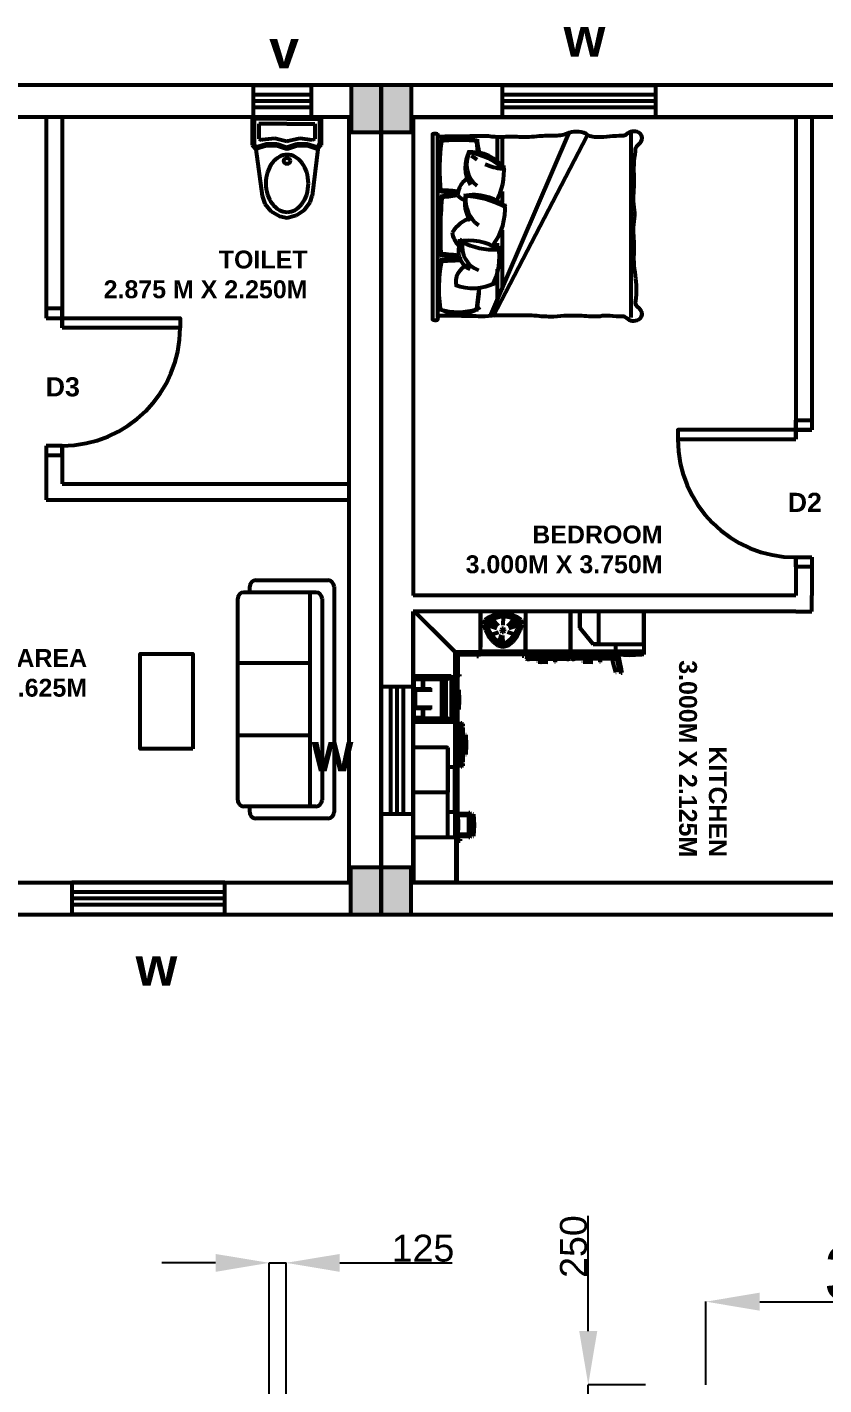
# Model space of a CAD drawing. Header units: millimetres. Extents: x -17601 to 15047, y -2241 to 31268.
# Drawn here: x -6622 to -692, y 7799 to 17903 of the extents above; entities that cross this region are included whole.
import ezdxf

# ---------------------------------------------------------------- set-up
doc = ezdxf.new("R2010")
doc.units = ezdxf.units.MM
doc.layers.get('0').update_dxf_attribs({"lineweight": 53})
doc.styles.add('Annotative', font='Arial.ttf')
doc.styles.get("Standard").update_dxf_attribs({"font": 'Arial.ttf', "height": 1})
doc.dimstyles.new('ISO-25', dxfattribs={"dimtxt": 400, "dimasz": 400, "dimexe": 1.25, "dimexo": 0.625, "dimgap": 6.25, "dimtad": 1, "dimtxsty": 'Annotative', "dimcen": 2.5, "dimadec": 0, "dimazin": 0, "dimtfac": 1, "dimtmove": 0, "dimatfit": 3, "dimfxl": 1, "dimarcsym": 0})

# ---------------------------------------------------------------- blocks, each defined once
blk = doc.blocks.new('*D20')
at = {"color": 0, "lineweight": -2, "transparency": 16777216}
for p, q in [((-1570, 7800), (-1570, 8419)), ((-1170, 8418), (1030, 8418)), ((1430, 7800), (1430, 8419))]:
    blk.add_line(p, q, dxfattribs=at)
at = {"color": 0, "transparency": 16777216}
for points in [[(-1170, 8485), (-1170, 8351), (-1570, 8418)], [(1030, 8485), (1030, 8351), (1430, 8418)]]:
    blk.add_solid(points, dxfattribs=at)
at = {"layer": 'Defpoints', "color": 0, "transparency": 16777216}
for p in [(1430, 8418), (-1570, 7799), (1430, 7799)]:
    blk.add_point(p, dxfattribs=at)
at = {"color": 0, "transparency": 16777216, "insert": (-70, 8629), "char_height": 400, "attachment_point": 5, "style": 'Annotative'}
blk.add_mtext('3000', dxfattribs=at)
blk = doc.blocks.new('bed 1- king size')
at = {"color": 0, "linetype": 'Continuous'}
for p, q in [((-0.949, -0.078), (0.932, -0.078)), ((-0.939, -0.615), (0.932, -1.418)), ((-0.939, -0.645), (0.907, -1.606)), ((-0.768, -0.687), (-0.455, -0.687)), ((-0.225, -0.687), (-0.188, -0.687)), ((0.649, -0.687), (0.895, -0.687)), ((-0.666, -0.738), (-0.056, -0.738)), ((0.225, -0.738), (0.338, -0.738)), ((0.61, -0.738), (0.895, -0.738)), ((-0.949, -2.055), (0.932, -2.055))]:
    blk.add_line(p, q, dxfattribs=at)
blk.add_lwpolyline([(0.898, -0.083, 0.098699), (0.924, -0.072, 0.222522), (0.924, -0.024), (-0.971, -0.024, 0.171621), (-0.972, -0.074, 0.102495), (-0.927, -0.083, 0.015571), (-0.929, -0.266, 0.00267), (-0.934, -0.494, 0.058958), (-0.927, -0.631, -0.038458), (-0.925, -0.755, 0.025508), (-0.925, -0.909, -0.039412), (-0.933, -1.115, 0.016498), (-0.938, -1.265, -0.035771), (-0.929, -1.55, 0.045388), (-0.934, -1.739, -0.080578), (-0.929, -1.837, 0.026504), (-0.936, -1.966, -0.211134), (-0.953, -2.007, 0.329446), (-0.97, -2.131, 0.37589), (-0.896, -2.165, 0.123892), (-0.842, -2.123, -0.342539), (-0.78, -2.103, 0.07104), (-0.52, -2.1, -0.036442), (-0.385, -2.085, -0.046791), (-0.276, -2.087, 0.023628), (-0.176, -2.085, -0.055897), (0.066, -2.088, 0.053528), (0.107, -2.094, 0.053528), (0.147, -2.088, -0.055897), (0.389, -2.085, 0.026973), (0.477, -2.087, -0.036947), (0.615, -2.085, -0.036442), (0.75, -2.1, -0.281256), (0.814, -2.123, -0.521995), (0.814, -2.123, 0.123892), (0.867, -2.165, 0.37589), (0.941, -2.131, 0.329446), (0.924, -2.007, -0.211134), (0.907, -1.966, 0.026504), (0.901, -1.837, -0.06219), (0.896, -1.71, -0.218233), (0.929, -1.594, 0.123513), (0.95, -1.494, 0.129887), (0.929, -1.398, -0.095063), (0.909, -1.265, 0.016498), (0.904, -1.115, -0.039412), (0.896, -0.909, 0.025508), (0.896, -0.755, -0.038458), (0.899, -0.631, 0.058958), (0.905, -0.494, 0.00267), (0.9, -0.266, 0.015571)], format="xyb", close=True, dxfattribs=at)
for centre, radius, start, end in [((-0.522, -0.294), 0.389, 147.51, 213.8336), ((-0.231, -0.283), 0.662, 163.9263, 197.1409), ((-0.657, -1.677), 1.588, 78.5485, 98.3029), ((-0.632, -1.365), 1.287, 78.0142, 100.5125), ((2.543, -0.087), 2.913, 180.1063, 184.3312), ((-1.857, -0.304), 1.505, 359.1536, 7.5533), ((0.707, -0.29), 1.035, 169.5301, 179.934), ((-1.248, -0.116), 0.946, 349.589, 2.0447), ((-0.082, -4.069), 3.965, 84.3658, 93.3969), ((-0.04, -2.182), 2.098, 80.934, 97.4266), ((1.024, -0.126), 0.738, 177.8261, 191.4767), ((-0.69, -0.295), 0.997, 1.8337, 10.6945), ((1.057, -0.289), 0.736, 165.3434, 178.3876), ((0.572, -2.107), 2.012, 81.3714, 96.917), ((-0.395, -0.133), 0.746, 349.1667, 3.123), ((0.593, -1.117), 1.043, 75.0181, 103.7392), ((-1.049, -0.304), 1.913, 354.0935, 6.4707), ((0.009, -0.286), 0.872, 347.3175, 11.7435), ((-0.136, -0.437), 0.513, 159.3026, 206.5026), ((-0.585, -0.442), 0.18, 18.9387, 104.6725), ((-0.055, -0.443), 0.219, 96.8992, 136.0421), ((-0.244, -0.505), 0.323, 15.4018, 59.7122), ((0.279, -0.514), 0.237, 28.1996, 86.5061), ((-0.23, -0.576), 0.248, 78.0413, 160.8342), ((-0.269, -0.496), 0.208, 54.1671, 153.8421), ((0.404, -0.643), 0.659, 151.0456, 184.1497), ((-0.787, -0.382), 0.625, 328.6542, 9.1977), ((0.254, -0.68), 0.318, 83.5607, 144.2853), ((0.229, -0.714), 0.361, 78.4081, 122.0077), ((-0.212, -0.44), 0.516, 319.1339, 10.5299), ((-0.598, -0.336), 0.889, 331.605, 358.1749), ((0.347, -0.36), 0.0899, 120.1134, 175.8974), ((0.615, -0.649), 0.278, 61.8876, 141.8707), ((0.586, -0.703), 0.345, 61.6404, 121.3345), ((0.346, -0.429), 0.397, 302.3262, 7), ((0.079, -0.303), 0.665, 317.3201, 351.4624), ((-1.844, -10.472), 10.046, 83.2132, 84.5476), ((-0.606, 0.747), 1.251, 258.1169, 267.8849), ((1.163, -0.802), 0.594, 139.9508, 146.951), ((0.694, 0.049), 0.552, 275.447, 287.4199), ((0.88, -1.194), 0.721, 90.6432, 100.2707), ((-0.329, -0.078), 0.63, 242.3859, 279.8951), ((0.163, -0.137), 0.629, 233.2201, 274.4972), ((0.546, -0.118), 0.637, 240.9467, 275.467), ((1.163, -0.802), 0.594, 156.2982, 173.8539)]:
    blk.add_arc(centre, radius, start, end, dxfattribs=at)
blk = doc.blocks.new('m_68')
for p, q in [((-72.008419, 443.155933), (-70.77713, 444.387484)), ((-72.008419, 371.759987), (-72.008419, 443.155933)), ((-0.503492, 444.387532), (-70.77713, 444.387484)), ((-70.77713, 444.387484), (-70.77713, 370.528412)), ((-68.285131, 444.387484), (-68.285131, 444.422055)), ((-68.285131, 444.422055), (-0.522279, 444.422055)), ((-0.522279, 444.422055), (-0.522279, 444.387532)), ((-0.503492, 370.528412), (-0.503492, 444.387532)), ((0, 444.422055), (0, 0)), ((-99.878692, 368.104553), (-100.53339, 350.079251)), ((-99.31736, 368.104553), (-99.878692, 368.104553)), ((-99.580288, 362.67066), (-99.580288, 363.290119)), ((-99.580288, 363.290119), (-94.122076, 363.290072)), ((-99.142599, 363.290119), (-99.31736, 368.104553)), ((-99.120092, 362.67066), (-98.66271, 350.079251)), ((-94.122076, 362.360811), (-99.108791, 362.360859)), ((-94.122076, 363.290072), (-94.122076, 362.360811)), ((-94.110918, 361.985064), (-92.879676, 363.380814)), ((-94.110918, 338.129568), (-94.110918, 361.985064)), ((-94.031429, 368.881083), (-92.799997, 370.276833)), ((-94.031429, 364.742089), (-94.031429, 368.881083)), ((-92.830467, 363.380814), (-94.031429, 364.742089)), ((-92.879676, 363.380814), (-92.879676, 336.733818)), ((-91.59708, 363.380814), (-92.879676, 363.380814)), ((-92.799997, 370.276833), (-92.799997, 363.380814)), ((-92.799997, 370.276833), (-91.526174, 370.276833)), ((-91.59708, 336.733818), (-91.59708, 363.380814)), ((-91.526174, 363.346339), (-91.59708, 363.346339)), ((-91.526174, 370.276833), (-91.526174, 363.346339)), ((-91.526174, 368.117762), (-73.057222, 368.117762)), ((-91.526174, 365.472031), (-73.949003, 365.472031)), ((-91.526174, 363.759709), (-91.520309, 363.759709)), ((-91.520309, 363.759709), (-91.520309, 336.099434)), ((-91.093921, 368.117762), (-91.093921, 368.587065)), ((-91.093921, 368.587065), (-73.057222, 368.587065)), ((-77.212906, 373.150349), (-77.212906, 375.973416)), ((-77.212906, 375.973416), (-75.331068, 375.973416)), ((-75.331068, 375.890827), (-77.212906, 375.890827)), ((-75.331068, 373.150349), (-77.212906, 373.150349)), ((-76.254081, 375.187874), (-76.254081, 375.213146)), ((-76.254081, 375.213146), (-72.008419, 375.213146)), ((-76.254081, 373.820257), (-76.254081, 373.853302)), ((-72.008419, 373.820257), (-76.254081, 373.820257)), ((-75.331068, 375.973416), (-75.331068, 375.890827)), ((-75.331068, 375.213146), (-75.331068, 375.890827)), ((-75.331068, 375.295782), (-72.008419, 375.295782)), ((-75.331068, 373.820257), (-75.331068, 373.150349)), ((-73.86074, 367.903424), (-74.515438, 349.878073)), ((-73.299598, 367.903424), (-73.86074, 367.903424)), ((-73.562288, 362.469483), (-73.562288, 363.088942)), ((-73.562288, 363.088942), (-73.057222, 363.088942)), ((-73.124599, 363.088942), (-73.299598, 367.903424)), ((-73.211336, 365.472031), (-73.057222, 365.472031)), ((-73.10214, 362.469483), (-73.057222, 361.231947)), ((-73.09103, 362.159729), (-73.057222, 362.159729)), ((-73.057222, 329.136658), (-73.057222, 370.936251)), ((-73.057222, 370.936251), (-72.555685, 370.936251)), ((-72.555685, 370.936251), (-72.555685, 329.136658)), ((-72.555685, 370.936251), (-71.184969, 370.936251)), ((-70.77713, 370.528412), (-72.008419, 371.759987)), ((-71.067762, 329.136658), (-71.067762, 370.81914)), ((-70.77713, 370.528412), (-0.503492, 370.528412)), ((-68.241024, 329.136658), (-68.241024, 370.528412)), ((-56.254291, 370.524597), (-56.869936, 369.908715)), ((-56.869936, 369.908715), (-56.860733, 297.246695)), ((-56.245136, 296.630955), (-56.254291, 370.524597)), ((-56.254291, 370.524597), (0.000191, 370.524597)), ((-0.503492, 370.936251), (0.000191, 370.936251)), ((-100.53339, 350.079251), (-99.878692, 332.053948)), ((-99.580288, 336.755467), (-99.580288, 337.489414)), ((-94.122076, 336.755467), (-99.580288, 336.755467)), ((-99.31736, 332.053948), (-99.1467, 336.755467)), ((-98.66271, 350.079251), (-99.112892, 337.684679)), ((-99.112892, 337.684679), (-94.122076, 337.684679)), ((-94.122076, 337.684679), (-94.122076, 336.755467)), ((-92.879676, 336.733818), (-94.110918, 338.129568)), ((-94.025373, 335.356856), (-92.810726, 336.733818)), ((-94.025373, 331.217814), (-94.025373, 335.356856)), ((-92.810726, 336.733818), (-92.879676, 336.733818)), ((-92.879676, 336.733818), (-91.59708, 336.733818)), ((-92.794132, 336.733818), (-92.794132, 329.822064)), ((-91.520309, 336.752606), (-91.59708, 336.752606)), ((-91.520309, 329.822064), (-91.520309, 336.752606)), ((-91.520309, 334.462786), (-73.955488, 334.462786)), ((-74.515438, 349.878073), (-73.86074, 331.85277)), ((-73.562288, 336.554337), (-73.562288, 337.288285)), ((-73.057222, 336.554337), (-73.562288, 336.554337)), ((-73.299598, 331.85277), (-73.1287, 336.554337)), ((-73.204898, 334.462786), (-73.057222, 334.462786)), ((-73.057222, 338.524246), (-73.095131, 337.483549)), ((-73.095131, 337.483549), (-73.057222, 337.483549)), ((-99.878692, 332.053948), (-99.31736, 332.053948)), ((-92.794132, 329.822064), (-94.025373, 331.217814)), ((-92.794132, 329.822064), (-91.520309, 329.822064)), ((-91.520309, 331.817055), (-73.057222, 331.817055)), ((-91.520309, 331.806898), (-73.057222, 331.806898)), ((-91.093921, 331.29797), (-91.093921, 331.806898)), ((-73.057222, 331.29797), (-91.093921, 331.29797)), ((-73.86074, 331.85277), (-73.299598, 331.85277)), ((-72.555685, 329.136658), (-73.057222, 329.136658)), ((-73.03791, 255.32732), (-73.03791, 329.136658)), ((-72.555685, 329.136658), (-71.067762, 329.136658)), ((-72.533416, 255.32732), (-72.533416, 329.136658)), ((-71.067762, 329.136658), (-68.241024, 329.136658)), ((-71.037912, 255.32732), (-71.037912, 329.136658)), ((-68.241024, 329.136658), (-68.199396, 329.136658)), ((-68.199396, 329.14877), (-68.197059, 329.14877)), ((-68.197059, 329.14877), (-68.197059, 255.311489)), ((-68.197059, 329.14877), (-56.864833, 329.14877)), ((-56.699991, 296.525812), (-57.315635, 295.909977)), ((-57.315635, 295.909977), (-57.306432, 223.24791)), ((-56.860733, 297.246695), (-56.245136, 296.630955)), ((-56.699991, 296.525812), (0.000191, 296.52586)), ((-56.690645, 222.63217), (-56.699991, 296.525812)), ((-56.245136, 296.630955), (0.000191, 296.631003)), ((-81.399631, 252.958775), (-80.168342, 254.19035)), ((-81.399631, 249.323845), (-81.399631, 252.958775)), ((-80.168342, 248.09227), (-81.399631, 249.323845)), ((-81.384182, 246.833182), (-80.15294, 248.064757)), ((-81.384182, 190.127516), (-81.384182, 246.833182)), ((-80.168342, 254.19035), (-80.168342, 248.09227)), ((-78.877735, 254.19035), (-80.168342, 254.19035)), ((-80.168342, 248.09227), (-78.877735, 248.09227)), ((-80.15294, 248.064757), (-80.15294, 188.895941)), ((-78.975963, 248.064757), (-80.15294, 248.064757)), ((-79.571867, 248.064757), (-79.571867, 248.09227)), ((-79.129123, 248.064757), (-79.129123, 248.09227)), ((-78.975963, 188.895941), (-78.975963, 248.064757)), ((-78.877735, 248.09227), (-78.877735, 254.19035)), ((-78.877735, 252.60973), (-73.051357, 252.60973)), ((-78.877735, 251.533938), (-73.051357, 251.533938)), ((-78.680277, 252.60973), (-78.680277, 252.743817)), ((-78.680277, 252.743817), (-73.051357, 252.743817)), ((-78.680277, 185.058165), (-78.680277, 251.533938)), ((-73.051357, 181.490088), (-73.051357, 255.32732)), ((-73.051357, 255.32732), (-72.546482, 255.32732)), ((-72.546482, 255.32732), (-72.546482, 181.490088)), ((-71.048832, 255.32732), (-72.546482, 255.32732)), ((-71.048832, 181.490088), (-71.048832, 255.32732)), ((-71.048832, 255.32732), (-68.203497, 255.32732)), ((-68.203497, 255.32732), (-68.206453, 255.32732)), ((-68.203497, 181.539107), (-68.203497, 255.32732)), ((-68.203497, 255.32732), (-57.310533, 255.32732)), ((-68.197059, 255.311489), (-57.310533, 255.311489)), ((-87.071895, 234.650803), (-87.730837, 218.411923)), ((-86.506843, 234.650803), (-87.071895, 234.650803)), ((-86.771488, 229.754925), (-86.771488, 230.313492)), ((-86.771488, 230.313492), (-81.384182, 230.313492)), ((-86.330843, 230.313492), (-86.506843, 234.650803)), ((-85.847854, 218.411923), (-86.308193, 229.754925)), ((-86.296892, 229.476357), (-81.384182, 229.476357)), ((-74.972677, 234.650851), (-75.631618, 218.411923)), ((-74.407816, 234.650851), (-74.972677, 234.650851)), ((-74.107217, 234.650851), (-74.766206, 218.411923)), ((-74.672269, 229.755497), (-74.672269, 230.31354)), ((-74.672269, 230.31354), (-74.283218, 230.31354)), ((-74.257421, 230.947829), (-74.407816, 234.650851)), ((-73.542404, 234.650851), (-74.107217, 234.650851)), ((-73.806858, 229.755688), (-73.806858, 230.31354)), ((-73.806858, 230.31354), (-73.051357, 230.31354)), ((-73.366403, 230.31354), (-73.542404, 234.650851)), ((-73.343753, 229.755688), (-73.051357, 222.554684)), ((-73.332405, 229.476404), (-73.051357, 229.476357)), ((-57.306432, 223.24791), (-56.690645, 222.63217)), ((-56.690645, 222.63217), (0.000191, 222.632218)), ((-87.730837, 218.411923), (-87.071895, 202.173043)), ((-87.071895, 202.173043), (-86.506843, 202.173043)), ((-86.771488, 206.408644), (-86.771488, 207.069826)), ((-81.384182, 206.408644), (-86.771488, 206.408644)), ((-86.506843, 202.173043), (-86.334943, 206.408644)), ((-86.308193, 207.069826), (-85.847854, 218.411923)), ((-86.300993, 207.245779), (-81.384182, 207.245779)), ((-75.631618, 218.411923), (-74.972677, 202.173043)), ((-74.972677, 202.173043), (-74.407816, 202.173043)), ((-74.766206, 218.411923), (-74.107217, 202.173043)), ((-74.672269, 206.408644), (-74.672269, 207.069779)), ((-74.279117, 206.408644), (-74.672269, 206.408644)), ((-74.407816, 202.173043), (-74.257421, 205.876065)), ((-74.107217, 202.173043), (-73.542404, 202.173043)), ((-73.806858, 206.408644), (-73.806858, 207.069874)), ((-73.051357, 206.408644), (-73.806858, 206.408644)), ((-73.542404, 202.173043), (-73.370504, 206.408644)), ((-73.370504, 206.408644), (-73.051357, 206.408644)), ((-73.051357, 214.269209), (-73.336506, 207.245779)), ((-73.336506, 207.245779), (-73.051357, 207.245779)), ((-81.399631, 187.690449), (-80.173635, 188.916588)), ((-81.399631, 184.055519), (-81.399631, 187.690449)), ((-80.168342, 182.823944), (-81.399631, 184.055519)), ((-80.15294, 188.895941), (-81.384182, 190.127516)), ((-80.168342, 188.911152), (-80.168342, 182.823944)), ((-80.168342, 182.823944), (-78.877735, 182.823944)), ((-80.15294, 188.895941), (-78.975963, 188.895941)), ((-78.877735, 188.921976), (-78.975963, 188.921976)), ((-78.877735, 182.823944), (-78.877735, 188.921976)), ((-78.877735, 185.058165), (-73.051357, 185.058165)), ((-78.877735, 183.982325), (-73.051357, 183.982325)), ((-72.546482, 181.490088), (-73.051357, 181.490088)), ((-73.01445, 107.701874), (-73.01445, 181.490088)), ((-72.546482, 181.490088), (-71.048832, 181.490088)), ((-72.509193, 181.490088), (-72.509193, 107.701874)), ((-71.048832, 181.490088), (-71.02189, 181.490088)), ((-71.010732, 181.539107), (-71.02189, 181.539107)), ((-71.010732, 107.701874), (-71.010732, 181.539107)), ((-71.010732, 181.539107), (-68.163681, 181.539107)), ((-68.163681, 181.539107), (-68.183994, 181.539107)), ((-68.163681, 181.539107), (0.000382, 181.539154)), ((-68.163681, 107.701874), (-68.163681, 181.539107)), ((-62.550592, 179.79765), (-1.217174, 179.797697)), ((-62.550592, 105.904055), (-62.550592, 179.79765)), ((-62.550592, 179.79765), (-61.580848, 178.006792)), ((-1.217174, 179.797697), (-1.217174, 178.036595)), ((-0.986147, 172.05987), (-1.217174, 179.797697)), ((-75.047254, 160.862637), (-75.706625, 144.623709)), ((-75.596285, 144.623709), (-74.936723, 160.862637)), ((-74.936723, 160.862637), (-75.047254, 160.862637)), ((-74.936723, 160.862637), (-74.371481, 160.862637)), ((-74.070882, 160.862637), (-74.730253, 144.623709)), ((-74.636316, 155.967808), (-74.636316, 156.525326)), ((-74.636316, 156.525326), (-74.247074, 156.525326)), ((-74.371481, 160.862637), (-74.221277, 157.161284)), ((-73.50564, 160.862637), (-74.070882, 160.862637)), ((-73.770332, 155.968094), (-73.770332, 156.525326)), ((-73.770332, 156.525326), (-73.01445, 156.525326)), ((-73.329496, 156.525326), (-73.50564, 160.862637)), ((-73.306846, 155.968094), (-73.01445, 148.766184)), ((-61.580848, 178.006792), (-54.40607, 173.850775)), ((-54.40607, 173.850775), (-48.012113, 173.906517)), ((-54.40607, 173.850775), (-54.40607, 111.850977)), ((-48.012113, 109.952641), (-48.012113, 175.749111)), ((-48.012113, 175.749111), (-47.245502, 174.82543)), ((-48.012113, 175.749111), (-15.664625, 175.749111)), ((-47.245502, 174.82543), (-47.245502, 110.876274)), ((-16.431236, 174.82543), (-47.245502, 174.82543)), ((-3.408002, 156.913042), (-31.329488, 156.913042)), ((-29.699039, 158.760405), (-1.444912, 158.760405)), ((-15.664625, 175.749111), (-16.431236, 174.82543)), ((-16.431236, 158.760405), (-16.431236, 174.82543)), ((-15.664625, 158.760405), (-15.664625, 175.749111)), ((-15.664625, 174.188614), (-3.133011, 174.297905)), ((-1.444912, 158.760405), (-3.408002, 156.913042)), ((-3.408002, 129.087878), (-3.408002, 156.913042)), ((-3.133011, 174.297905), (-0.986147, 172.05987)), ((-1.062679, 158.760405), (-1.444912, 158.760405)), ((-1.062679, 127.240563), (-1.062679, 158.760405)), ((-0.986147, 113.641882), (-0.986147, 172.05987)), ((-75.706625, 144.623709), (-75.047254, 128.384829)), ((-74.936723, 128.384829), (-75.596285, 144.623709)), ((-74.730253, 144.623709), (-74.070882, 128.384829)), ((-73.01445, 140.480805), (-73.299598, 133.457566)), ((-73.295498, 155.688191), (-73.01445, 155.688191)), ((-75.047254, 128.384829), (-74.936723, 128.384829)), ((-74.936723, 128.384829), (-74.371481, 128.384829)), ((-74.636316, 132.62043), (-74.636316, 133.281565)), ((-74.242973, 132.62043), (-74.636316, 132.62043)), ((-74.371481, 128.384829), (-74.221277, 132.08623)), ((-74.070882, 128.384829), (-73.50564, 128.384829)), ((-73.770332, 132.62043), (-73.770332, 133.281708)), ((-73.01445, 132.62043), (-73.770332, 132.62043)), ((-73.50564, 128.384829), (-73.333597, 132.62043)), ((-73.333597, 132.62043), (-73.01445, 132.62043)), ((-73.299598, 133.457566), (-73.01445, 133.457566)), ((-54.40607, 111.850977), (-61.580848, 107.694912)), ((-54.40607, 111.850977), (-48.012113, 111.795187)), ((-31.329488, 129.087878), (-3.408002, 129.087878)), ((-29.699039, 127.240563), (-1.444912, 127.240563)), ((-16.431236, 110.876274), (-16.431236, 127.240563)), ((-15.664625, 109.952641), (-15.664625, 127.240563)), ((-15.664625, 111.513138), (-3.133011, 111.403847)), ((-1.444912, 127.240563), (-3.408002, 129.087878)), ((-3.133011, 111.403847), (-2.538299, 107.980347)), ((-1.444912, 127.240563), (-1.062679, 127.240563)), ((-1.217174, 105.904055), (-0.986147, 113.641882)), ((-341.010522, 100.60463), (-342.569732, 100.381995)), ((-342.569732, 100.381995), (-341.229486, 94.227791)), ((-341.229486, 94.227791), (-341.135549, 94.24119)), ((-341.139269, 94.25788), (-339.56933, 94.482041)), ((-336.1207, 71.213722), (-341.139269, 94.25788)), ((-341.135549, 94.24119), (-336.1207, 71.213722)), ((-341.010522, 100.60463), (-339.257049, 99.606943)), ((-339.674043, 94.467068), (-341.010522, 100.60463)), ((-338.4449, 95.878029), (-339.653492, 94.470024)), ((-339.56933, 94.482041), (-337.815618, 93.484354)), ((-334.416198, 70.819855), (-339.56933, 94.482041)), ((-339.257049, 99.606943), (-338.4449, 95.878029)), ((-331.734371, 95.801592), (-338.415241, 94.847775)), ((-338.415241, 94.847775), (-338.235569, 94.022656)), ((-338.235569, 94.022656), (-332.126951, 94.894743)), ((-337.815618, 93.484354), (-333.190822, 72.247505)), ((-332.965421, 99.930573), (-332.278299, 100.02861)), ((-332.278299, 100.02861), (-327.991199, 84.13682)), ((-331.592369, 95.149851), (-331.734371, 95.801592)), ((-75.950193, 102.988959), (-75.950193, 105.729771)), ((-75.950193, 105.729771), (-74.068737, 105.729771)), ((-74.068737, 102.988959), (-75.950193, 102.988959)), ((-74.991607, 105.052042), (-73.347473, 105.052042)), ((-74.991607, 103.658963), (-73.347473, 103.658963)), ((-74.068737, 105.729771), (-74.068737, 105.052042)), ((-73.347473, 103.658963), (-74.068737, 103.658963)), ((-74.068737, 103.658963), (-74.068737, 102.988959)), ((-73.347473, 70.838166), (-73.347473, 107.761908)), ((-73.347473, 107.761908), (-73.01445, 107.761908)), ((-72.509193, 107.701874), (-73.01445, 107.701874)), ((-72.509193, 107.701874), (-71.010732, 107.701874)), ((-72.346878, 69.851637), (-72.346878, 107.701874)), ((-71.010732, 107.701874), (-70.656252, 107.701874)), ((-71.007442, 68.506432), (-71.007442, 107.701874)), ((-70.656252, 107.761908), (-69.164276, 107.761908)), ((-69.164276, 107.761908), (-69.164276, 66.667986)), ((-69.164276, 107.761908), (-68.238496, 107.761908)), ((-68.238496, 107.701874), (-68.163681, 107.701874)), ((-68.163681, 107.701874), (-62.550592, 107.701874)), ((-61.580848, 107.694912), (-62.550592, 105.904055)), ((-62.550592, 105.904055), (-1.217174, 105.904055)), ((-47.245502, 110.876274), (-48.012113, 109.952641)), ((-48.012113, 109.952641), (-15.664625, 109.952641)), ((-16.431236, 110.876274), (-47.245502, 110.876274)), ((-1.217174, 105.904055), (-44.436741, 105.904055)), ((-15.664625, 109.952641), (-16.431236, 110.876274)), ((-1.217174, 105.904055), (-10.037899, 105.904055)), ((-2.538299, 107.980347), (-1.217174, 105.904055)), ((-1.163482, 107.701779), (0.000382, 107.701779)), ((-378.170704, 0.000096), (-378.170704, 70.368386)), ((-378.170704, 70.368386), (-331.833219, 70.368338)), ((-378.170704, 69.863558), (-331.833219, 69.86351)), ((-378.170704, 68.366337), (-331.833219, 68.366337)), ((-375.145888, 71.176911), (-355.07226, 71.835757)), ((-375.145888, 70.612145), (-375.145888, 71.176911)), ((-369.910144, 70.440293), (-375.145888, 70.612145)), ((-369.910144, 70.368386), (-369.910144, 70.876646)), ((-369.910144, 70.876646), (-369.092774, 70.876646)), ((-368.875193, 70.368386), (-368.875193, 70.406342)), ((-368.875193, 70.406342), (-367.719149, 70.368386)), ((-355.07226, 71.835757), (-334.998417, 71.176911)), ((-342.425584, 70.368338), (-341.049814, 70.413542)), ((-341.394901, 70.368338), (-341.394901, 70.402193)), ((-341.049814, 70.876599), (-340.359974, 70.876599)), ((-340.359974, 70.876599), (-340.359974, 70.368338)), ((-334.998417, 70.612145), (-340.359974, 70.436144)), ((-337.152719, 70.368338), (-336.070299, 70.522881)), ((-336.071491, 70.576906), (-336.025953, 70.368338)), ((-336.070299, 70.522881), (-336.036729, 70.368338)), ((-334.998417, 71.176911), (-334.998417, 70.612145)), ((-334.998417, 70.736742), (-334.416198, 70.819855)), ((-334.513664, 70.805931), (-334.418344, 70.368338)), ((-334.475994, 70.81132), (-333.697271, 70.368338)), ((-333.190822, 72.247505), (-334.416198, 70.819855)), ((-333.432245, 71.966267), (-333.283996, 71.285439)), ((-333.286714, 72.13583), (-329.341411, 72.69907)), ((-333.283996, 71.285439), (-329.341411, 71.848297)), ((-331.833219, 54.182768), (-331.833219, 70.404768)), ((-331.833219, 70.404768), (-258.011913, 70.404721)), ((-258.011913, 69.898892), (-331.833219, 69.898987)), ((-331.833219, 68.398953), (-258.011913, 68.398905)), ((-330.555486, 77.35796), (-329.324197, 78.589535)), ((-330.555486, 76.102638), (-330.555486, 77.35796)), ((-324.436521, 77.35796), (-330.555486, 77.35796)), ((-324.436521, 76.102638), (-330.555486, 76.102638)), ((-329.341411, 70.404768), (-329.341411, 76.102638)), ((-329.324197, 78.589535), (-325.667762, 78.589535)), ((-328.26581, 70.404768), (-328.26581, 76.102638)), ((-328.26581, 76.0427), (-261.804485, 76.0427)), ((-328.20177, 76.102638), (-328.185558, 76.0427)), ((-327.991199, 84.13682), (-327.067566, 78.589535)), ((-326.653337, 76.102638), (-326.643371, 76.0427)), ((-325.667762, 78.589535), (-324.436521, 77.35796)), ((-324.436521, 76.102638), (-324.436521, 77.365685)), ((-324.436521, 77.365685), (-265.611314, 77.365685)), ((-324.436521, 76.102638), (-324.436521, 77.35796)), ((-265.611314, 76.102638), (-324.436521, 76.102638)), ((-306.919908, 77.365685), (-306.919908, 82.792282)), ((-306.919908, 82.792282), (-306.258964, 82.792282)), ((-306.083011, 77.365685), (-306.083011, 82.321072)), ((-294.919347, 83.753252), (-278.683996, 83.093119)), ((-294.919347, 81.867218), (-283.578491, 82.328272)), ((-283.857202, 77.365685), (-283.857202, 82.316971)), ((-283.578491, 82.792282), (-283.020305, 82.792282)), ((-283.020305, 82.792282), (-283.020305, 77.365685)), ((-278.683996, 82.527304), (-283.020305, 82.35097)), ((-278.683996, 83.093119), (-278.683996, 82.527304)), ((-265.611314, 77.35796), (-264.380073, 78.589535)), ((-265.611314, 77.365685), (-265.611314, 76.102638)), ((-265.611314, 76.102638), (-265.611314, 77.35796)), ((-259.492397, 77.35796), (-265.611314, 77.35796)), ((-259.492397, 76.102638), (-265.611314, 76.102638)), ((-264.380073, 78.589535), (-260.723638, 78.589535)), ((-261.804485, 70.404721), (-261.804485, 76.102638)), ((-260.728883, 70.404721), (-260.728883, 76.102638)), ((-260.728883, 76.0427), (-260.59494, 76.0427)), ((-260.723638, 78.589535), (-259.492397, 77.35796)), ((-260.59494, 76.0427), (-260.59494, 70.404721)), ((-259.492397, 77.35796), (-259.492397, 76.102638)), ((-258.087492, 0.00121), (-258.087492, 70.404768)), ((-258.087492, 70.404768), (-184.266233, 70.404721)), ((-184.266233, 69.898939), (-258.087492, 69.898987)), ((-258.087492, 68.398953), (-184.266233, 68.398905)), ((-258.011913, 70.404721), (-258.011913, 69.898892)), ((-258.011913, 68.398905), (-258.011913, 69.898892)), ((-258.011913, 68.398905), (-258.011913, 65.54904)), ((-256.809759, 77.35796), (-255.578518, 78.589535)), ((-256.809759, 76.102638), (-256.809759, 77.35796)), ((-250.690841, 77.35796), (-256.809759, 77.35796)), ((-256.809759, 76.102638), (-250.690841, 76.102638)), ((-255.595684, 76.102638), (-256.809759, 76.102638)), ((-255.595684, 70.404768), (-255.595684, 76.102638)), ((-255.578518, 78.589535), (-251.922083, 78.589535)), ((-188.058805, 76.0427), (-255.526352, 76.0427)), ((-255.526352, 76.0427), (-255.526352, 70.404768)), ((-250.690841, 76.102638), (-254.52013, 76.102638)), ((-254.52013, 76.102638), (-254.52013, 76.0427)), ((-254.52013, 76.0427), (-188.058805, 76.0427)), ((-251.922083, 78.589535), (-250.690841, 77.35796)), ((-250.690841, 77.365685), (-250.690841, 76.102638)), ((-191.865635, 77.365685), (-250.690841, 77.365685)), ((-250.690841, 76.102638), (-250.690841, 77.35796)), ((-250.690841, 76.102638), (-191.865635, 76.102638)), ((-237.408971, 70.649004), (-237.408971, 71.214867)), ((-233.174228, 77.365685), (-233.174228, 82.792282)), ((-233.174228, 82.792282), (-232.513284, 82.792282)), ((-233.174228, 70.404721), (-233.174228, 70.913983)), ((-233.174228, 70.913983), (-232.513284, 70.913983)), ((-232.337284, 77.365685), (-232.337284, 82.321072)), ((-232.337284, 70.404721), (-232.337284, 70.44282)), ((-221.17362, 83.753252), (-204.938268, 83.093119)), ((-209.832811, 82.328272), (-221.17362, 81.867218)), ((-221.17362, 81.867218), (-210.111522, 82.316971)), ((-221.17362, 71.874953), (-204.938268, 71.214819)), ((-210.946655, 70.404721), (-209.832811, 70.45002)), ((-210.111522, 82.316971), (-210.111522, 77.365685)), ((-210.111522, 70.404721), (-210.111522, 70.438671)), ((-209.274625, 82.792282), (-209.832811, 82.792282)), ((-209.832811, 70.913983), (-209.274625, 70.91403)), ((-209.274625, 77.365685), (-209.274625, 82.792282)), ((-204.938268, 82.527304), (-209.274625, 82.35097)), ((-209.274625, 82.35097), (-209.274625, 77.365685)), ((-209.274625, 70.91403), (-209.274625, 70.404721)), ((-204.938268, 70.649004), (-209.274625, 70.472718)), ((-204.938268, 83.093119), (-204.938268, 82.527304)), ((-204.938268, 71.214819), (-204.938268, 70.649004)), ((-191.865635, 77.35796), (-190.634393, 78.589535)), ((-191.865635, 76.102638), (-191.865635, 77.365685)), ((-191.865635, 76.102638), (-191.865635, 77.35796)), ((-185.746669, 77.35796), (-191.865635, 77.35796)), ((-191.865635, 76.102638), (-185.746669, 76.102638)), ((-188.058805, 76.102638), (-191.865635, 76.102638)), ((-190.634393, 78.589535), (-186.977911, 78.589535)), ((-188.058805, 70.404721), (-188.058805, 76.102638)), ((-185.746669, 76.102638), (-186.983204, 76.102638)), ((-186.983204, 76.102638), (-186.983204, 70.404721)), ((-186.983204, 76.0427), (-186.849212, 76.0427)), ((-186.977911, 78.589535), (-185.746669, 77.35796)), ((-186.849212, 76.0427), (-186.849212, 70.404721)), ((-185.746669, 76.102638), (-185.746669, 77.35796)), ((-184.266233, 70.404721), (-184.266233, 69.898939)), ((-184.266233, 65.54904), (-184.266233, 70.306731)), ((-184.266233, 68.398905), (-184.266233, 69.898939)), ((-184.266233, 68.398905), (-184.266233, 65.54904)), ((-184.220886, 0.001191), (-184.220886, 70.420504)), ((-184.220886, 70.420504), (-110.399627, 70.420456)), ((-110.399627, 69.915676), (-184.220886, 69.915724)), ((-184.220886, 68.418646), (-110.399627, 68.418598)), ((-181.621265, 71.316481), (-181.621265, 73.198843)), ((-181.621265, 73.198843), (-178.881454, 73.198843)), ((-180.951547, 71.316481), (-181.621265, 71.316481)), ((-180.951547, 70.420504), (-180.951547, 72.239781)), ((-180.951547, 72.239781), (-180.918359, 72.239781)), ((-179.58436, 72.239781), (-179.558992, 72.239781)), ((-179.558992, 72.239781), (-179.558992, 70.420504)), ((-178.881454, 71.316481), (-179.558992, 71.316481)), ((-178.881454, 73.198843), (-178.881454, 71.316481)), ((-110.399627, 70.420456), (-110.399627, 69.915676)), ((-110.399627, 65.574217), (-110.399627, 70.322657)), ((-110.399627, 68.418598), (-110.399627, 69.915676)), ((-110.399627, 68.418598), (-110.399627, 65.574217)), ((-110.300779, 70.815087), (-73.370504, 70.815087)), ((-72.383976, 69.814587), (-110.300779, 69.814587)), ((-71.038484, 68.475485), (-110.300779, 68.475485)), ((-107.490444, 72.093821), (-107.490444, 73.974943)), ((-107.490444, 73.974943), (-104.749012, 73.974943)), ((-106.820106, 72.093821), (-107.490444, 72.093821)), ((-106.820106, 70.815087), (-106.820106, 73.016501)), ((-106.820106, 73.016501), (-106.770706, 73.016501)), ((-105.468559, 73.016501), (-105.426931, 73.016501)), ((-105.426931, 73.016501), (-105.426931, 70.815087)), ((-104.749012, 72.093821), (-105.426931, 72.093821)), ((-104.749012, 73.974943), (-104.749012, 72.093821)), ((-73.370504, 70.815087), (-72.383976, 69.814587)), ((-73.370504, 70.815087), (-68.817377, 66.265536)), ((-73.347473, 70.838166), (-68.776941, 66.265536)), ((-72.346878, 69.851637), (-73.347473, 70.838166)), ((-72.383976, 69.814587), (-71.038484, 68.475485)), ((-71.007442, 68.506432), (-72.346878, 69.851637)), ((-69.199609, 66.632653), (-71.038484, 68.475485)), ((-71.038484, 68.475485), (-29.994154, 27.469254)), ((-29.994154, 27.469254), (-71.007442, 68.506432)), ((-69.164276, 66.667986), (-71.007442, 68.506432)), ((-69.869136, 67.316532), (-69.827556, 67.316532)), ((-378.25253, 0.000096), (-378.25253, 64.216519)), ((-378.25253, 64.216519), (-378.170704, 64.216519)), ((-378.170704, 65.521765), (-331.833219, 65.521765)), ((-377.969718, 53.561211), (-377.354097, 54.177094)), ((-304.091978, 53.570462), (-377.969718, 53.561211)), ((-377.969718, 0.000096), (-377.969718, 53.561211)), ((-377.354097, 54.177094), (-304.707813, 54.186201)), ((-331.833219, 65.549088), (-258.011913, 65.54904)), ((-304.707813, 54.186201), (-304.091978, 53.570462)), ((-304.091978, 0), (-304.091978, 53.570462)), ((-304.091978, 50.655556), (-304.067373, 50.700283)), ((-304.091978, 50.637388), (-304.067373, 50.637293)), ((-304.067373, 53.279639), (-303.707599, 53.492546)), ((-304.067373, 0), (-304.067373, 53.279639)), ((-295.368147, 53.279639), (-304.067373, 53.279639)), ((-303.707599, 53.492546), (-295.255279, 53.707886)), ((-295.255279, 53.707886), (-295.368147, 53.279639)), ((-295.368147, 53.279639), (-273.580455, 26.713467)), ((-273.704481, 27.347851), (-295.255279, 53.707886)), ((-258.087492, 65.549088), (-184.266233, 65.54904)), ((-258.011913, 65.54904), (-258.011913, 0.00121)), ((-184.266233, 65.54904), (-184.266233, 11.493683)), ((-184.266233, 64.24141), (-184.231662, 64.24141)), ((-184.242773, 64.24141), (-184.242773, 64.375305)), ((-184.242773, 64.375305), (-184.220886, 64.375305)), ((-184.231662, 64.24141), (-184.231662, 11.475468)), ((-184.231662, 58.052826), (-184.220886, 58.052826)), ((-184.220886, 65.574312), (-110.399627, 65.574217)), ((-163.989639, 48.990107), (-171.191597, 40.032482)), ((-169.177723, 38.723231), (-162.660741, 46.828795)), ((-160.391379, 44.945526), (-166.142559, 37.792397)), ((-155.705881, 55.469084), (-163.989639, 48.990107)), ((-162.660741, 46.828795), (-155.164861, 52.69146)), ((-153.776169, 50.1194), (-160.391379, 44.945526)), ((-147.272253, 57.963419), (-155.705881, 55.469084)), ((-155.164861, 52.69146), (-147.533607, 54.948521)), ((-147.502946, 52.111244), (-154.237508, 50.1194)), ((-147.533607, 54.948521), (-147.502946, 52.111244)), ((-147.533607, 54.948521), (-139.902353, 52.69146)), ((-140.768337, 50.1194), (-147.502946, 52.111244)), ((-147.502946, 52.111244), (-147.362899, 39.183283)), ((-138.838672, 55.469084), (-147.272253, 57.963419)), ((-144.713878, 38.399792), (-140.768337, 50.1194)), ((-139.902353, 52.69146), (-140.768337, 50.1194)), ((-140.768337, 50.1194), (-134.153127, 44.945526)), ((-139.902353, 52.69146), (-132.406425, 46.828747)), ((-130.554866, 48.990107), (-138.838672, 55.469084)), ((-134.153127, 44.945526), (-128.401947, 37.792397)), ((-132.406425, 46.828747), (-125.889635, 38.723231)), ((-123.352909, 40.032482), (-130.554866, 48.990107)), ((-110.399627, 65.574217), (-110.399627, 0.001173)), ((-110.399627, 64.269161), (-110.365057, 64.269161)), ((-110.326385, 0.001173), (-110.326385, 58.564759)), ((-110.326385, 58.564759), (-110.300779, 58.564759)), ((-110.300779, 66.632605), (-69.199609, 66.632653)), ((-69.199609, 66.632653), (-27.034759, 24.510479)), ((-2.499199, 0), (-69.199609, 66.632653)), ((-69.164276, 66.667986), (-2.540445, 0)), ((-68.637514, 66.084957), (-68.595504, 66.084957)), ((-68.588066, 66.035557), (-68.588066, 66.076613)), ((-68.588066, 66.076613), (-36.431837, 33.906031)), ((-36.431837, 33.906031), (-68.588066, 66.035557)), ((-67.154312, 64.603615), (-67.154312, 64.642144)), ((-60.616779, 58.071423), (-60.616779, 58.10175)), ((-273.580455, 26.713467), (-273.704481, 27.347851)), ((-273.580455, 0.001214), (-273.580455, 26.713467)), ((-273.580455, 26.713467), (-273.31953, 26.238632)), ((-273.31953, 26.238632), (-273.31953, 0.00124)), ((-176.37968, 30.102301), (-178.621673, 20.7057)), ((-171.191597, 40.032482), (-176.37968, 30.102301)), ((-175.900793, 21.234894), (-173.87228, 29.737711)), ((-172.537088, 22.358895), (-175.900793, 21.234894)), ((-173.87228, 29.737711), (-169.177723, 38.723231)), ((-172.537088, 22.358895), (-170.746851, 29.862595)), ((-157.210159, 27.480126), (-172.537088, 22.358895)), ((-171.230459, 16.483879), (-172.537088, 22.358895)), ((-156.696272, 25.169182), (-171.230459, 16.483879)), ((-166.142559, 37.792397), (-170.285511, 29.862595)), ((-166.142559, 37.792397), (-154.694891, 33.550978)), ((-154.561138, 23.474694), (-165.802526, 12.175846)), ((-148.457813, 33.673239), (-150.083017, 31.897879)), ((-150.083017, 31.897879), (-149.978113, 29.492188)), ((-149.978113, 29.492188), (-148.204469, 27.86541)), ((-146.054697, 33.778239), (-148.457813, 33.673239)), ((-148.204469, 27.86541), (-145.801353, 27.97041)), ((-145.801353, 27.97041), (-146.961546, 27.919674)), ((-144.281053, 32.151461), (-146.054697, 33.778239)), ((-145.801353, 27.97041), (-144.176149, 29.74577)), ((-144.176149, 29.74577), (-144.281053, 32.151461)), ((-140.164852, 23.474694), (-130.766201, 13.786793)), ((-128.401947, 37.792397), (-139.849615, 33.550978)), ((-138.02967, 25.169182), (-123.775386, 16.483879)), ((-122.468757, 22.358895), (-137.515831, 27.480126)), ((-125.889635, 38.723231), (-128.401947, 37.792397)), ((-128.401947, 37.792397), (-124.258995, 29.862595)), ((-125.889635, 38.723231), (-121.194934, 29.737711)), ((-124.258995, 29.862595), (-122.468757, 22.358895)), ((-122.468757, 22.358895), (-123.775386, 16.483879)), ((-118.164825, 30.102301), (-123.352909, 40.032482)), ((-119.166422, 21.234894), (-122.468757, 22.358895)), ((-121.194934, 29.737711), (-119.166422, 21.234894)), ((-115.922832, 20.7057), (-118.164825, 30.102301)), ((-31.053495, 28.525257), (-31.048822, 28.520489)), ((-28.44882, 25.923157), (-28.444147, 25.918484)), ((-377.969718, 0.00124), (0, 0)), ((-178.621673, 20.7057), (-176.985359, 13.34858)), ((-175.900793, 21.234894), (-174.420118, 14.577675)), ((-174.420118, 14.577675), (-171.230459, 16.483879)), ((-171.230459, 16.483879), (-165.802526, 12.175846)), ((-147.505596, 8.471203), (-147.362899, 22.119046)), ((-123.775386, 16.483879), (-120.647049, 14.577675)), ((-120.647049, 14.577675), (-119.166422, 21.234894)), ((-117.461729, 13.786793), (-115.922832, 20.7057)), ((-107.619905, 0.00124), (-107.622051, 0.00124)), ((-107.619905, 0), (-107.619905, 0.00124))]:
    blk.add_line(p, q)
at = {"linetype": 'Continuous'}
for centre, radius, start, end in [((-147.489813, 49.735662), 46.840229, 230.971606956, 309.87200093), ((-147.533583, 53.829067), 47.576859, 235.589521094, 304.410478906), ((-148.504267, 50.574688), 42.115327, 245.748955732, 305.956479913)]:
    blk.add_arc(centre, radius, start, end, dxfattribs=at)
blk = doc.blocks.new('sofa 6')
for p, q in [((-1044, 890), (1044, 890)), ((-1100, 167), (-1100, 834)), ((-933, 779), (933, 779)), ((1100, 834), (1100, 167)), ((-989, 56), (-989, 723)), ((-989, 667), (989, 667)), ((-334, 667), (-334, 0)), ((334, 667), (334, 0)), ((989, 723), (989, 56)), ((-989, 111), (-1044, 111)), ((933, 0), (-933, 0)), ((1044, 111), (989, 111))]:
    blk.add_line(p, q)
for centre, start, end in [((-1044, 834), 90, 180), ((1044, 834), 0, 90), ((-933, 723), 90, 180), ((933, 723), 0, 90), ((-1044, 167), 180, 270), ((1044, 167), 270, 0), ((-933, 56), 180, 270), ((933, 56), 270, 0)]:
    blk.add_arc(centre, 55.6, start, end)
blk = doc.blocks.new('A$C09D638C3')
for p, q in [((0, 0.7166), (0.0008, 0.5263)), ((0.2504, 0.7166), (0, 0.7166)), ((0.0137, 0.7166), (0.0137, 0.5365)), ((0.2504, 0.7166), (0.5, 0.7166)), ((0.4871, 0.7166), (0.4871, 0.5365)), ((0.5, 0.7166), (0.5, 0.5263)), ((0.048, 0.6794), (0.048, 0.5712)), ((0.2504, 0.6794), (0.048, 0.6794)), ((0.2504, 0.6794), (0.4528, 0.6794)), ((0.4528, 0.6794), (0.4528, 0.5712)), ((0.0008, 0.5263), (0.0274, 0.4973)), ((0.0137, 0.5365), (0.015, 0.5295)), ((0.015, 0.5295), (0.0189, 0.5233)), ((0.0189, 0.5233), (0.019, 0.5232)), ((0.019, 0.5232), (0.0309, 0.5105)), ((0.0271, 0.4967), (0.072, 0.1582)), ((0.0297, 0.4985), (0.0274, 0.4973)), ((0.102, 0.522), (0.0297, 0.4985)), ((0.1021, 0.5341), (0.0309, 0.5105)), ((0.048, 0.5712), (0.0652, 0.5632)), ((0.0733, 0.5655), (0.0652, 0.5632)), ((0.1631, 0.5735), (0.0733, 0.5655)), ((0.1786, 0.5213), (0.102, 0.522)), ((0.1781, 0.5339), (0.1021, 0.5341)), ((0.2504, 0.5527), (0.1631, 0.5735)), ((0.2494, 0.5098), (0.1781, 0.5339)), ((0.2504, 0.4965), (0.1786, 0.5213)), ((0.2582, 0.5558), (0.2504, 0.5527)), ((0.2527, 0.4977), (0.2504, 0.4965)), ((0.3224, 0.5339), (0.2514, 0.5098)), ((0.3248, 0.5217), (0.2527, 0.4977)), ((0.3462, 0.574), (0.2582, 0.5558)), ((0.3984, 0.5342), (0.3224, 0.5339)), ((0.4014, 0.5216), (0.3248, 0.5217)), ((0.4356, 0.5632), (0.3462, 0.574)), ((0.47, 0.5105), (0.3984, 0.5342)), ((0.4734, 0.4973), (0.4014, 0.5216)), ((0.4758, 0.4967), (0.4334, 0.1581)), ((0.4528, 0.5712), (0.4356, 0.5632)), ((0.4818, 0.5232), (0.47, 0.5105)), ((0.5, 0.5263), (0.4734, 0.4973)), ((0.4818, 0.5232), (0.4857, 0.5293)), ((0.4857, 0.5293), (0.4871, 0.5363)), ((0.4871, 0.5363), (0.4871, 0.5365)), ((0.0718, 0.1596), (0.0917, 0.1021)), ((0.0917, 0.1021), (0.1359, 0.0488)), ((0.3799, 0.0583), (0.4201, 0.1144)), ((0.4201, 0.1144), (0.4334, 0.1581)), ((0.1359, 0.0488), (0.1968, 0.0131)), ((0.1968, 0.0131), (0.2526, 0)), ((0.2528, 0), (0.3218, 0.0186)), ((0.3218, 0.0186), (0.3799, 0.0583))]:
    blk.add_line(p, q)
blk.add_circle((0.2527, 0.4124), 0.0222)
for centre, radius, start, end in [((0.3216, 0.265), 0.2207, 143.60937, 162.44747), ((0.2776, 0.2962), 0.1668, 118.87483, 143.26614), ((0.2513, 0.3471), 0.1095, 89.14933, 119.72984), ((0.2546, 0.3471), 0.1095, 60.27016, 90.85067), ((0.2283, 0.2962), 0.1668, 36.73386, 61.12517), ((0.1843, 0.265), 0.2207, 17.55253, 36.39063), ((0.3937, 0.2468), 0.295, 163.3175, 179.50758), ((0.1122, 0.2468), 0.295, 0.49242, 16.6825), ((0.3937, 0.2519), 0.295, 180.49242, 196.6825), ((0.1122, 0.2519), 0.295, 343.3175, 359.50758), ((0.3216, 0.2338), 0.2207, 197.55253, 216.39063), ((0.2776, 0.2026), 0.1668, 216.73386, 241.12517), ((0.2283, 0.2026), 0.1668, 298.87483, 323.26614), ((0.1843, 0.2338), 0.2207, 323.60937, 342.44747), ((0.2513, 0.1516), 0.1095, 240.27016, 270.85067), ((0.2546, 0.1516), 0.1095, 269.14933, 299.72984)]:
    blk.add_arc(centre, radius, start, end)
blk = doc.blocks.new('sdsd')
h = blk.add_hatch(color=20)
h.dxf.hatch_style = 1
h.paths.add_polyline_path([(47068, 72094), (46718, 72094), (46718, 71644), (47068, 71644)])
blk.add_lwpolyline([(46718, 71644), (47068, 71644), (47068, 72094), (46718, 72094)], close=True)
blk = doc.blocks.new('*D21')
at = {"color": 0, "lineweight": -2, "transparency": 16777216}
for p, q in [((-5220, 8707), (-5620, 8707)), ((-4820, 7550), (-4820, 8708)), ((-4820, 8707), (-4695, 8707)), ((-4695, 7550), (-4695, 8708)), ((-4295, 8707), (-3458, 8707))]:
    blk.add_line(p, q, dxfattribs=at)
at = {"color": 0, "transparency": 16777216}
for points in [[(-5220, 8773), (-5220, 8640), (-4820, 8707)], [(-4295, 8773), (-4295, 8640), (-4695, 8707)]]:
    blk.add_solid(points, dxfattribs=at)
at = {"layer": 'Defpoints', "color": 0, "transparency": 16777216}
for p in [(-4695, 8707), (-4820, 7549), (-4695, 7549)]:
    blk.add_point(p, dxfattribs=at)
at = {"color": 0, "transparency": 16777216, "insert": (-3676, 8815), "char_height": 200, "attachment_point": 5, "style": 'Annotative'}
blk.add_mtext('125', dxfattribs=at)
blk = doc.blocks.new('*D22')
at = {"color": 0, "lineweight": -2, "transparency": 16777216}
for p, q in [((-2446, 8199), (-2446, 9056)), ((-2021, 7799), (-2447, 7799)), ((-2446, 7549), (-2446, 7799)), ((-2021, 7549), (-2447, 7549)), ((-2446, 7149), (-2446, 6749))]:
    blk.add_line(p, q, dxfattribs=at)
at = {"color": 0, "transparency": 16777216}
for points in [[(-2513, 8199), (-2379, 8199), (-2446, 7799)], [(-2513, 7149), (-2379, 7149), (-2446, 7549)]]:
    blk.add_solid(points, dxfattribs=at)
at = {"layer": 'Defpoints', "color": 0, "transparency": 16777216}
for p in [(-2446, 7799), (-2020, 7799), (-2020, 7549)]:
    blk.add_point(p, dxfattribs=at)
at = {"color": 0, "transparency": 16777216, "insert": (-2555, 8828), "char_height": 200, "attachment_point": 5, "rotation": 90, "style": 'Annotative'}
blk.add_mtext('250', dxfattribs=at)

msp = doc.modelspace()

# ---------------------------------------------------------------- linework, layer by layer
at = {"color": 40}
for p, q in [((-4936.632, 17233.485), (-4936.632, 17470.867)), ((-4936.632, 17470.867), (-4509.346, 17470.867)), ((-4509.346, 17399.652), (-4936.632, 17399.652)), ((-4509.346, 17470.867), (-4509.346, 17233.485)), ((-1945.628, 17470.867), (-3085.058, 17470.867)), ((-1945.628, 17399.652), (-3085.058, 17399.652)), ((-4509.346, 17352.176), (-4936.632, 17352.176)), ((-4509.346, 17304.7), (-4936.632, 17304.7)), ((-1945.628, 17352.176), (-3085.058, 17352.176)), ((-1945.628, 17304.7), (-3085.058, 17304.7)), ((-4509.346, 17233.485), (-4936.632, 17233.485)), ((-3915.893, 12046.936), (-3915.893, 12996.461)), ((-3868.417, 12046.936), (-3868.417, 12996.461)), ((-3820.94, 12046.936), (-3820.94, 12996.461)), ((-3749.726, 12046.936), (-3749.726, 12996.461)), ((-5150.275, 11465.121), (-6289.705, 11465.121)), ((-5150.275, 11417.645), (-6289.705, 11417.645)), ((-5150.275, 11370.169), (-6289.705, 11370.169)), ((-5150.275, 11298.954), (-6289.705, 11298.954))]:
    msp.add_line(p, q, dxfattribs=at)
for p, q in [((-6479.61, 17233.485), (-6479.61, 15737.984)), ((-4224.488, 17233.485), (-6360.92, 17233.485)), ((-6360.92, 17233.485), (-6360.92, 15666.769)), ((-3749.726, 17233.485), (-901.151, 17233.485)), ((-901.151, 17233.485), (-901.151, 14835.935)), ((-782.46, 17233.485), (-782.46, 14907.149)), ((-6360.92, 15666.769), (-6360.92, 15737.984)), ((-901.151, 14835.935), (-901.151, 14907.149)), ((-901.151, 14907.149), (-782.46, 14907.149)), ((-6479.61, 14788.459), (-6479.61, 14503.601)), ((-6360.92, 14788.459), (-6360.92, 14503.601)), ((-6479.61, 14503.601), (-6479.61, 14384.91)), ((-6360.92, 14503.601), (-4224.488, 14503.601)), ((-6479.61, 14384.91), (-6360.92, 14384.91)), ((-6360.92, 14384.91), (-4224.488, 14384.91)), ((-901.151, 13957.624), (-901.151, 13672.767)), ((-782.46, 13957.624), (-782.46, 13672.767)), ((-901.151, 13672.767), (-3749.726, 13672.767)), ((-782.46, 13554.076), (-782.46, 13672.767)), ((-901.151, 13554.076), (-3749.726, 13554.076)), ((-901.151, 13554.076), (-782.46, 13554.076)), ((-3987.107, 11298.954), (-378.912, 11298.954))]:
    msp.add_line(p, q)
for points in [[(-7191.754, 11298.954), (-3987.107, 11298.954), (-3987.107, 17470.867), (-11820.688, 17470.867), (-11820.688, 11298.954), (-8212.493, 11298.954)], [(641.827, 11298.954), (3846.474, 11298.954), (3846.474, 17470.867), (-3987.107, 17470.867), (-3987.107, 11298.954), (-378.912, 11298.954)], [(-7191.754, 11536.335), (-4224.488, 11536.335), (-4224.488, 17233.485), (-11583.307, 17233.485), (-11583.307, 13672.767)], [(713.042, 11536.335), (3609.093, 11536.335), (3609.093, 17233.485), (-3749.726, 17233.485), (-3749.726, 13672.767)], [(-6479.61, 15737.984), (-6360.92, 15737.984), (-6360.92, 15809.198), (-6479.61, 15809.198)], [(-782.46, 14907.149), (-901.151, 14907.149), (-901.151, 14978.364), (-782.46, 14978.364)], [(-6479.61, 14717.244), (-6360.92, 14717.244), (-6360.92, 14788.459), (-6479.61, 14788.459)], [(-782.46, 13886.41), (-901.151, 13886.41), (-901.151, 13957.624), (-782.46, 13957.624)], [(-3749.726, 13554.076), (-3749.726, 11536.335), (-378.912, 11536.335)]]:
    msp.add_lwpolyline(points)
for points in [[(-3085.058, 17470.867), (-1945.628, 17470.867), (-1945.628, 17233.485), (-3085.058, 17233.485)], [(-3749.726, 12046.936), (-3987.107, 12046.936), (-3987.107, 12996.461), (-3749.726, 12996.461)], [(-6289.705, 11298.954), (-5150.275, 11298.954), (-5150.275, 11536.335), (-6289.705, 11536.335)]]:
    msp.add_lwpolyline(points, close=True, dxfattribs=at)
for points in [[(-6360.92, 15666.769), (-6360.92, 15737.984), (-5482.609, 15737.984), (-5482.609, 15666.769)], [(-901.151, 14835.935), (-901.151, 14907.149), (-1779.462, 14907.149), (-1779.462, 14835.935)], [(-5388.879, 12531.558), (-5781.963, 12531.558), (-5781.963, 13238.93), (-5388.879, 13238.93)]]:
    msp.add_lwpolyline(points, close=True)
for centre, start, end in [((-6360.92, 15666.769), 270, 0), ((-901.151, 14835.935), 180, 270)]:
    msp.add_arc(centre, 878.311, start, end)

# ---------------------------------------------------------------- block references
at = {"rotation": 90}
for p in [(67883.025, -29597.086), (67879.423, -35418.998)]:
    msp.add_blockref('sdsd', p, dxfattribs=at)
at = {"xscale": 1028.564993741963, "yscale": 1028.564993741963, "zscale": 1028.564993741963}
msp.add_blockref('A$C09D638C3', (-4947.542, 16484.09), dxfattribs=at)
for name, p, xscale, yscale, zscale, rotation in [('bed 1- king size', (-3622.406, 16433.318), 727.88343865687, 727.88343865687, 727.88343865687, 90.00000000000001), ('sofa 6', (-5054.633, 12900.712), 0.8054865529731289, 0.8054865529731289, 0.8054865529731289, 270), ('m_68', (-3749.726, 13554.076), 4.539151646800805, 4.539151646800805, 4.539151646800805, 180)]:
    msp.add_blockref(name, p, dxfattribs=dict(xscale=xscale, yscale=yscale, zscale=zscale, rotation=rotation))

# ---------------------------------------------------------------- texts
at = {"color": 2, "char_height": 284.8575, "attachment_point": 9}
for s, width, insert in [('{\\fArial|b1|i0|c0|p34;w}', 438.92259, (-2319.222, 17684.549)), ('{\\fArial|b1|i0|c0|p34;v}', 383.65764, (-4599.065, 17596.107)), ('{\\fArial|b1|i0|c0|p34;w}', 438.92259, (-4194.649, 12364.359)), ('{\\fArial|b1|i0|c0|p34;w}', 438.92259, (-5504.996, 10768.558))]:
    msp.add_mtext_dynamic_manual_height_columns(s, width=width, gutter_width=11.869, heights=[0], dxfattribs=dict(at, insert=insert))
at = {"color": 6, "char_height": 132.9335, "attachment_point": 9}
for s, width, heights, insert in [('\\pxt2;{\\fArial|b1|i0|c0|p34;     TOILET\\P2.875 M X 2.250M}', 1595.85968, [0], (-4535.491, 15884.054)), ('\\pxt2;{\\fArial|b1|i0|c0|p34;     BEDROOM\\P3.000M X 3.750M}', 1713.45067, [561.192], (-1893.028, 13837.396)), ('\\pxt2;{\\fArial|b1|i0|c0|p34;     LIVING AREA\\P3.000M X 4.625M}', 1595.85968, [0], (-6175.928, 12918.361))]:
    msp.add_mtext_dynamic_manual_height_columns(s, width=width, gutter_width=11.869, heights=heights, dxfattribs=dict(at, insert=insert))
at = {"color": 161, "char_height": 142.42875, "attachment_point": 9}
for s, insert in [('{\\fArial|b1|i0|c0|p34;D3}', (-6229.696, 15153.211)), ('{\\fArial|b1|i0|c0|p34;D2}', (-707.018, 14295.425))]:
    msp.add_mtext_dynamic_manual_height_columns(s, width=323.67771, gutter_width=11.869, heights=[0], dxfattribs=dict(at, insert=insert))
at = {"color": 6, "insert": (-1771.943, 11726.057), "char_height": 132.9335, "attachment_point": 9, "rotation": 270}
msp.add_mtext_dynamic_manual_height_columns('\\pxt2;{\\fArial|b1|i0|c0|p34;     KITCHEN\\P3.000M X 2.125M}', width=1595.85968, gutter_width=11.869, heights=[359.658], dxfattribs=at)

# ---------------------------------------------------------------- dimensions: what is measured, and where the dimension line sits
at = {"color": 7}
dim = msp.add_linear_dim(base=(-2446.143, 7798.962), p1=(-2019.945, 7548.962), p2=(-2019.945, 7798.962), angle=90, dimstyle='ISO-25', override={"dimtxt": 200}, dxfattribs=at)
dim.commit()
dim.dimension.update_dxf_attribs({"geometry": '*D22', "text_midpoint": (-2554.507, 8827.518)})
dim = msp.add_linear_dim(base=(-4694.945, 8706.735), p1=(-4819.945, 7548.962), p2=(-4694.945, 7548.962), dimstyle='ISO-25', override={"dimtxt": 200}, dxfattribs=at)
dim.commit()
dim.dimension.update_dxf_attribs({"geometry": '*D21', "text_midpoint": (-3676.416, 8815.1)})
dim = msp.add_linear_dim(base=(1430.055, 8418.062), p1=(-1569.945, 7798.962), p2=(1430.055, 7798.962), dimstyle='ISO-25', dxfattribs=at)
dim.commit()
dim.dimension.update_dxf_attribs({"geometry": '*D20', "text_midpoint": (-69.945, 8628.677)})

doc.saveas('drawing.dxf')
